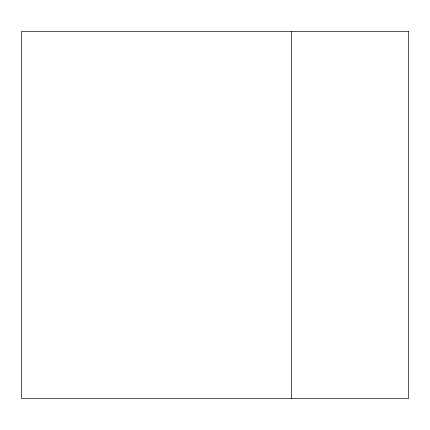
<?xml version="1.0" encoding="UTF-8"?>
<svg xmlns="http://www.w3.org/2000/svg" width="430" height="430" viewBox="0 0 430 430"><rect width="100%" height="100%" fill="white"/><g stroke="black" fill="none" stroke-linecap="round" stroke-linejoin="round"><path stroke-width="0.64" d="M291.578 31.492L291.578 398.508M408.5 31.492L21.5 31.492L21.5 398.508L408.5 398.508L408.5 31.492"/></g></svg>
